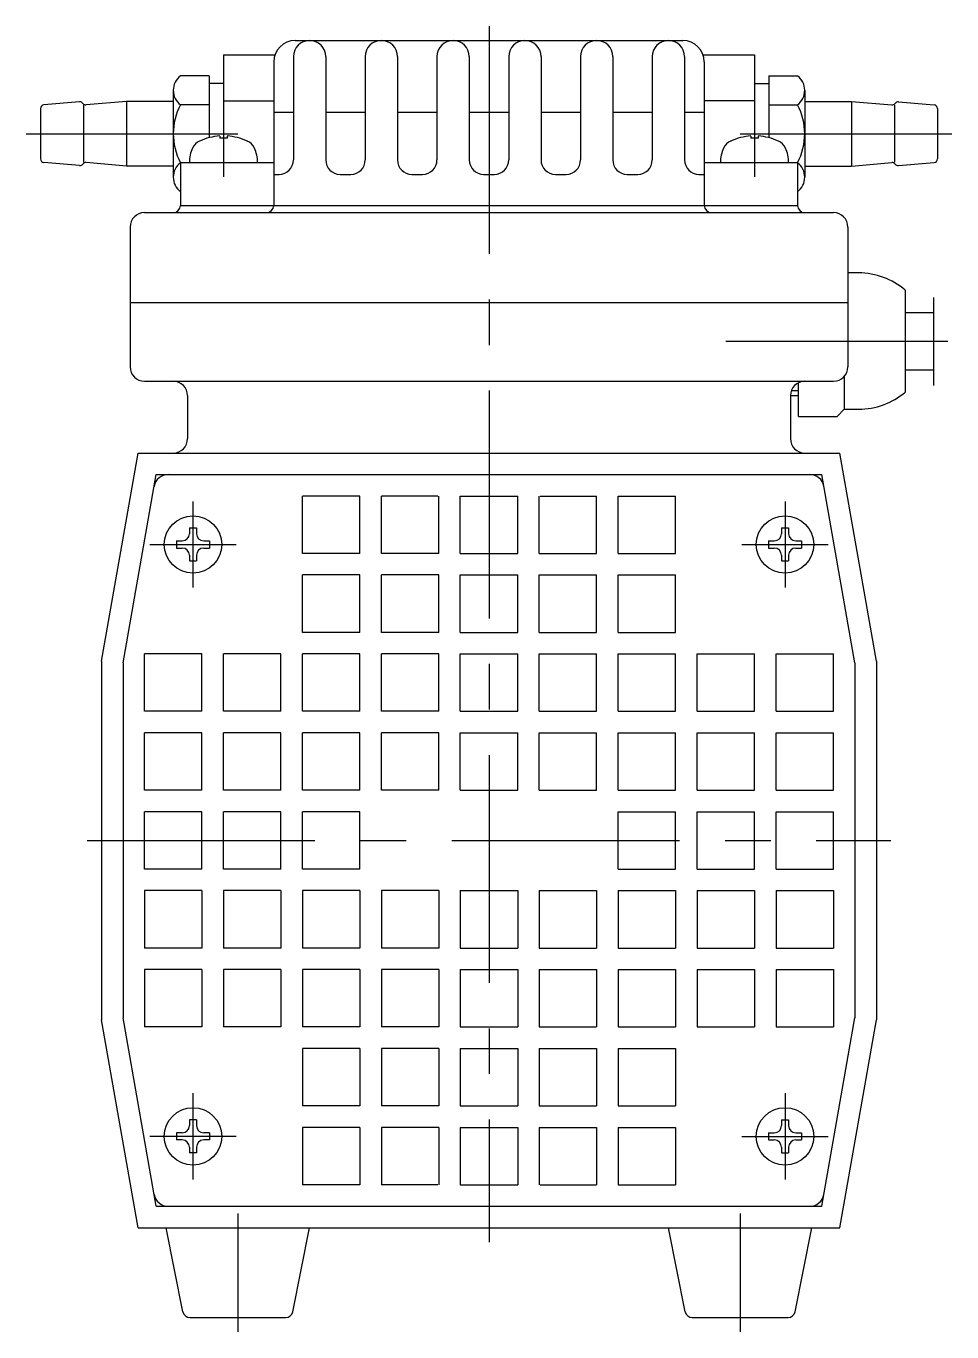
# Model space of a CAD drawing. Extents: x -95 to 515, y -92 to 311.
# Drawn here: x 385.5 to 514.5, y -68.5 to 113.5 of the extents above; entities that cross this region are included whole.
import ezdxf

# ---------------------------------------------------------------- set-up
doc = ezdxf.new("R2010")
doc.units = 0
doc.linetypes.add('CENTER', pattern=[50.8, 31.75, -6.35, 6.35, -6.35])
doc.layers.get('0').update_dxf_attribs({"linetype": 'CONTINUOUS'})
doc.layers.add('CENTER', color=1, linetype='CENTER')

msp = doc.modelspace()

# ---------------------------------------------------------------- linework, layer by layer
at = {"color": 7, "linetype": 'CONTINUOUS'}
for p, q in [((423, 111.5), (477, 111.5)), ((413, 109.5), (413, 97.9)), ((413, 109.5), (420.17, 109.5)), ((422.75, 109.25), (422.75, 94.84)), ((427.25, 109.25), (427.25, 94.84)), ((432.75, 109.25), (432.75, 94.84)), ((437.25, 109.25), (437.25, 94.84)), ((442.75, 109.25), (442.75, 94.84)), ((447.25, 109.25), (447.25, 94.84)), ((452.75, 109.25), (452.75, 94.84)), ((457.25, 109.25), (457.25, 94.84)), ((462.75, 109.25), (462.75, 94.84)), ((467.25, 109.25), (467.25, 94.84)), ((472.75, 109.25), (472.75, 94.84)), ((477.25, 109.25), (477.25, 94.84)), ((479.83, 109.5), (487, 109.5)), ((487, 109.5), (487, 97.9)), ((420, 108.5), (420, 88.5)), ((480, 108.5), (480, 88.5)), ((411, 106.58), (407, 106.58)), ((411, 106.58), (411, 97.95)), ((489, 106.58), (489, 97.95)), ((489, 106.58), (493, 106.58)), ((406, 104.56), (406, 92.44)), ((413, 105.5), (411, 105.5)), ((487, 105.5), (489, 105.5)), ((494, 104.56), (494, 92.44)), ((387.5, 102.02), (387.5, 94.98)), ((392.96, 102.95), (387.96, 102.51)), ((393.5, 102.48), (393.5, 94.55)), ((399.5, 103), (393.88, 102.51)), ((399.5, 103), (399.5, 94)), ((406, 103), (399.5, 103)), ((411, 102.54), (407, 102.54)), ((413, 103.08), (420, 103.08)), ((487, 103.08), (480, 103.08)), ((489, 102.54), (493, 102.54)), ((494, 103), (500.5, 103)), ((500.5, 103), (500.5, 94)), ((500.5, 103), (506.12, 102.51)), ((506.5, 102.48), (506.5, 94.55)), ((507.04, 102.95), (512.04, 102.51)), ((512.5, 102.02), (512.5, 94.98)), ((420, 101.5), (422.75, 101.5)), ((427.25, 101.5), (432.75, 101.5)), ((437.25, 101.5), (442.75, 101.5)), ((447.25, 101.5), (452.75, 101.5)), ((457.25, 101.5), (462.75, 101.5)), ((467.25, 101.5), (472.75, 101.5)), ((477.25, 101.5), (480, 101.5)), ((412.5, 98.18), (412.5, 97.9)), ((413.5, 97.9), (412.5, 97.9)), ((413.5, 98.18), (413.5, 97.9)), ((486.5, 98.18), (486.5, 97.9)), ((487.5, 97.9), (486.5, 97.9)), ((487.5, 98.18), (487.5, 97.9)), ((392.96, 94.05), (387.96, 94.48)), ((399.5, 94), (393.88, 94.49)), ((406, 94), (399.5, 94)), ((407, 94.5), (407, 88.5)), ((407, 94.5), (420, 94.5)), ((420, 92.84), (420.75, 92.84)), ((429.25, 92.84), (430.75, 92.84)), ((439.25, 92.84), (440.75, 92.84)), ((449.25, 92.84), (450.75, 92.84)), ((459.25, 92.84), (460.75, 92.84)), ((469.25, 92.84), (470.75, 92.84)), ((479.25, 92.84), (480, 92.84)), ((480, 94.5), (493, 94.5)), ((493, 94.5), (493, 88.5)), ((494, 94), (500.5, 94)), ((500.5, 94), (506.12, 94.49)), ((507.04, 94.05), (512.04, 94.48)), ((402, 87.5), (498, 87.5)), ((407, 88.5), (493, 88.5)), ((400, 85.5), (400, 66)), ((500, 85.5), (500, 65.99)), ((501.5, 79.1), (500, 79.1)), ((508, 76.7), (508, 62.5)), ((400, 75), (500, 75)), ((508, 73.6), (511.92, 73.6)), ((508, 65.6), (511.92, 65.6)), ((402, 64), (498, 64)), ((493.13, 59.1), (493.13, 63.8)), ((499.5, 64.68), (499.5, 60.1)), ((408, 62), (408, 56)), ((492, 62), (493.13, 62)), ((492, 62), (492, 56)), ((498.5, 59.1), (499.5, 60.1)), ((499.5, 60.1), (501.5, 60.1)), ((493.13, 59.1), (498.5, 59.1)), ((396, 25), (401.11, 54)), ((401.11, 54), (498.89, 54)), ((504, 25), (498.89, 54)), ((399, 24.74), (403.63, 51)), ((403.63, 51), (496.37, 51)), ((501, 24.74), (496.37, 51)), ((432, 48), (424, 48)), ((424, 40), (424, 48)), ((432, 40), (432, 48)), ((435, 40), (435, 48)), ((442.85, 48), (435, 48)), ((443, 40), (443, 48)), ((446, 48), (454, 48)), ((446, 40), (446, 48)), ((454, 40), (454, 48)), ((457, 40), (457, 48)), ((457.15, 48), (465, 48)), ((465, 40), (465, 48)), ((468, 48), (476, 48)), ((468, 40), (468, 48)), ((476, 40), (476, 48)), ((408.25, 43.55), (409.25, 43.55)), ((408.25, 43.55), (408.25, 42.75)), ((409.25, 43.55), (409.25, 42.75)), ((490.75, 43.55), (491.75, 43.55)), ((490.75, 43.55), (490.75, 42.75)), ((491.75, 43.55), (491.75, 42.75)), ((406.45, 41.75), (406.45, 40.75)), ((406.45, 41.75), (407.25, 41.75)), ((406.45, 40.75), (407.25, 40.75)), ((410.25, 41.75), (411.05, 41.75)), ((410.25, 40.75), (411.05, 40.75)), ((411.05, 41.75), (411.05, 40.75)), ((488.95, 41.75), (488.95, 40.75)), ((488.95, 41.75), (489.75, 41.75)), ((488.95, 40.75), (489.75, 40.75)), ((492.75, 41.75), (493.55, 41.75)), ((492.75, 40.75), (493.55, 40.75)), ((493.55, 41.75), (493.55, 40.75)), ((408.25, 39.75), (408.25, 38.95)), ((408.25, 38.95), (409.25, 38.95)), ((409.25, 39.75), (409.25, 38.95)), ((432, 40), (424, 40)), ((443, 40), (435, 40)), ((446, 40), (454, 40)), ((457, 40), (465, 40)), ((468, 40), (476, 40)), ((490.75, 39.75), (490.75, 38.95)), ((490.75, 38.95), (491.75, 38.95)), ((491.75, 39.75), (491.75, 38.95)), ((432, 37), (424, 37)), ((424, 29), (424, 37)), ((432, 29), (432, 37)), ((443, 37), (435, 37)), ((435, 29), (435, 37)), ((443, 29), (443, 37)), ((446, 37), (454, 37)), ((446, 29), (446, 37)), ((454, 29), (454, 37)), ((457, 37), (465, 37)), ((457, 29), (457, 37)), ((465, 29), (465, 37)), ((468, 37), (476, 37)), ((468, 29), (468, 37)), ((476, 29), (476, 37)), ((432, 29), (424, 29)), ((443, 29), (435, 29)), ((446, 29), (454, 29)), ((457, 29), (465, 29)), ((468, 29), (476, 29)), ((410, 26), (402, 26)), ((402, 18), (402, 26)), ((410, 18), (410, 26)), ((421, 26), (413, 26)), ((413, 18), (413, 26)), ((421, 18), (421, 26)), ((432, 26), (424, 26)), ((424, 18), (424, 26)), ((432, 18), (432, 26)), ((443, 26), (435, 26)), ((435, 18), (435, 26)), ((443, 18), (443, 26)), ((446, 26), (454, 26)), ((446, 18), (446, 26)), ((454, 18), (454, 26)), ((457, 26), (465, 26)), ((457, 18), (457, 26)), ((465, 18), (465, 26)), ((468, 26), (476, 26)), ((468, 18), (468, 26)), ((476, 18), (476, 26)), ((479, 18), (479, 26)), ((479, 26), (487, 26)), ((487, 18), (487, 26)), ((490, 26), (498, 26)), ((490, 18), (490, 26)), ((498, 18), (498, 26)), ((396, 25), (396, -25)), ((399, 24.74), (399, -24.74)), ((501, 24.74), (501, -24.74)), ((504, 25), (504, -25)), ((410, 18), (402, 18)), ((421, 18), (413, 18)), ((432, 18), (424, 18)), ((443, 18), (435, 18)), ((446, 18), (454, 18)), ((457, 18), (465, 18)), ((468, 18), (476, 18)), ((479, 18), (487, 18)), ((490, 18), (498, 18)), ((410, 15), (402, 15)), ((402, 7), (402, 15)), ((410, 7), (410, 15)), ((413, 7), (413, 15)), ((421, 15), (413, 15)), ((421, 7), (421, 15)), ((424, 7), (424, 15)), ((432, 15), (424, 15)), ((432, 7), (432, 15)), ((435, 7), (435, 15)), ((443, 15), (435, 15)), ((443, 7), (443, 15)), ((446, 15), (454, 15)), ((446, 7), (446, 15)), ((454, 7), (454, 15)), ((457, 7), (457, 15)), ((457, 15), (465, 15)), ((465, 7), (465, 15)), ((468, 7), (468, 15)), ((468, 15), (476, 15)), ((476, 7), (476, 15)), ((479, 7), (479, 15)), ((479, 15), (487, 15)), ((487, 7), (487, 15)), ((490, 7), (490, 15)), ((490, 15), (498, 15)), ((498, 7), (498, 15)), ((410, 7), (402, 7)), ((421, 7), (413, 7)), ((432, 7), (424, 7)), ((443, 7), (435, 7)), ((446, 7), (454, 7)), ((457, 7), (465, 7)), ((468, 7), (476, 7)), ((479, 7), (487, 7)), ((490, 7), (498, 7)), ((402, -4), (402, 4)), ((410, 4), (402, 4)), ((410, -4), (410, 4)), ((413, -4), (413, 4)), ((421, 4), (413, 4)), ((421, -4), (421, 4)), ((424, -4), (424, 4)), ((432, 4), (424, 4)), ((432, -4), (432, 4)), ((468, -4), (468, 4)), ((468, 4), (476, 4)), ((476, -4), (476, 4)), ((479, -4), (479, 4)), ((479, 4), (487, 4)), ((487, -4), (487, 4)), ((490, -4), (490, 4)), ((490, 4), (498, 4)), ((498, -4), (498, 4)), ((410, -4), (402, -4)), ((421, -4), (413, -4)), ((432, -4), (424, -4)), ((468, -4), (476, -4)), ((479, -4), (487, -4)), ((490, -4), (498, -4)), ((410, -7), (402, -7)), ((402, -7), (402, -15)), ((410, -7), (410, -15)), ((413, -7), (413, -15)), ((421, -7), (413, -7)), ((421, -7), (421, -15)), ((424, -7), (424, -15)), ((432, -7), (424, -7)), ((432, -7), (432, -15)), ((435, -7), (435, -15)), ((443, -7), (435, -7)), ((443, -7), (443, -15)), ((446, -7), (454, -7)), ((446, -7), (446, -15)), ((454, -7), (454, -15)), ((457, -7), (457, -15)), ((457, -7), (465, -7)), ((465, -7), (465, -15)), ((468, -7), (468, -15)), ((468, -7), (476, -7)), ((476, -7), (476, -15)), ((479, -7), (479, -15)), ((479, -7), (487, -7)), ((487, -7), (487, -15)), ((490, -7), (490, -15)), ((490, -7), (498, -7)), ((498, -7), (498, -15)), ((410, -15), (402, -15)), ((421, -15), (413, -15)), ((432, -15), (424, -15)), ((443, -15), (435, -15)), ((446, -15), (454, -15)), ((457, -15), (465, -15)), ((468, -15), (476, -15)), ((479, -15), (487, -15)), ((490, -15), (498, -15)), ((410, -18), (402, -18)), ((402, -18), (402, -26)), ((410, -18), (410, -26)), ((421, -18), (413, -18)), ((413, -18), (413, -26)), ((421, -18), (421, -26)), ((432, -18), (424, -18)), ((424, -18), (424, -26)), ((432, -18), (432, -26)), ((443, -18), (435, -18)), ((435, -18), (435, -26)), ((443, -18), (443, -26)), ((446, -18), (454, -18)), ((446, -18), (446, -26)), ((454, -18), (454, -26)), ((457, -18), (465, -18)), ((457, -18), (457, -26)), ((465, -18), (465, -26)), ((468, -18), (476, -18)), ((468, -18), (468, -26)), ((476, -18), (476, -26)), ((479, -18), (487, -18)), ((479, -18), (479, -26)), ((487, -18), (487, -26)), ((490, -18), (498, -18)), ((490, -18), (490, -26)), ((498, -18), (498, -26)), ((401.11, -54), (396, -25)), ((403.63, -51), (399, -24.74)), ((496.37, -51), (501, -24.74)), ((498.89, -54), (504, -25)), ((410, -26), (402, -26)), ((421, -26), (413, -26)), ((432, -26), (424, -26)), ((443, -26), (435, -26)), ((446, -26), (454, -26)), ((457, -26), (465, -26)), ((468, -26), (476, -26)), ((479, -26), (487, -26)), ((490, -26), (498, -26)), ((424, -29), (424, -37)), ((432, -29), (424, -29)), ((432, -29), (432, -37)), ((443, -29), (435, -29)), ((435, -29), (435, -37)), ((443, -29), (443, -37)), ((446, -29), (454, -29)), ((446, -29), (446, -37)), ((454, -29), (454, -37)), ((457, -29), (465, -29)), ((457, -29), (457, -37)), ((465, -29), (465, -37)), ((468, -29), (476, -29)), ((468, -29), (468, -37)), ((476, -29), (476, -37)), ((432, -37), (424, -37)), ((443, -37), (435, -37)), ((446, -37), (454, -37)), ((457, -37), (465, -37)), ((468, -37), (476, -37)), ((408.25, -38.95), (408.25, -39.75)), ((409.25, -38.95), (408.25, -38.95)), ((409.25, -38.95), (409.25, -39.75)), ((432, -40), (424, -40)), ((424, -40), (424, -48)), ((432, -40), (432, -48)), ((443, -40), (435, -40)), ((435, -40), (435, -48)), ((443, -40), (443, -48)), ((446, -40), (454, -40)), ((446, -40), (446, -48)), ((454, -40), (454, -48)), ((457, -40), (465, -40)), ((457, -40), (457, -48)), ((465, -40), (465, -48)), ((468, -40), (476, -40)), ((468, -40), (468, -48)), ((476, -40), (476, -48)), ((490.75, -38.95), (490.75, -39.75)), ((490.75, -38.95), (491.75, -38.95)), ((491.75, -38.95), (491.75, -39.75)), ((407.25, -40.75), (406.45, -40.75)), ((406.45, -40.75), (406.45, -41.75)), ((407.25, -41.75), (406.45, -41.75)), ((411.05, -40.75), (410.25, -40.75)), ((411.05, -41.75), (410.25, -41.75)), ((411.05, -40.75), (411.05, -41.75)), ((488.95, -40.75), (489.75, -40.75)), ((488.95, -40.75), (488.95, -41.75)), ((488.95, -41.75), (489.75, -41.75)), ((492.75, -40.75), (493.55, -40.75)), ((492.75, -41.75), (493.55, -41.75)), ((493.55, -40.75), (493.55, -41.75)), ((408.25, -42.75), (408.25, -43.55)), ((409.25, -43.55), (408.25, -43.55)), ((409.25, -42.75), (409.25, -43.55)), ((490.75, -42.75), (490.75, -43.55)), ((490.75, -43.55), (491.75, -43.55)), ((491.75, -42.75), (491.75, -43.55)), ((432, -48), (424, -48)), ((442.85, -48), (435, -48)), ((446, -48), (454, -48)), ((457.15, -48), (465, -48)), ((468, -48), (476, -48)), ((403.63, -51), (496.37, -51)), ((401.11, -54), (498.89, -54)), ((407.34, -65.7), (405, -54)), ((422.66, -65.7), (425, -54)), ((477.34, -65.7), (475, -54)), ((492.66, -65.7), (495, -54)), ((408.32, -66.5), (421.68, -66.5)), ((478.32, -66.5), (491.68, -66.5))]:
    msp.add_line(p, q, dxfattribs=at)
at = {"color": 3, "linetype": 'CONTINUOUS'}
for p, q in [((511.92, 75.66), (511.92, 63.43)), ((492.13, 62.7), (493.13, 62.7))]:
    msp.add_line(p, q, dxfattribs=at)
at = {"color": 7, "linetype": 'CONTINUOUS'}
for centre in [(408.75, 41.25), (491.25, 41.25), (408.75, -41.25), (491.25, -41.25)]:
    msp.add_circle(centre, 4, dxfattribs=at)
for centre, radius, start, end in [((423, 108.5), 3, 90, 180), ((425, 109.25), 2.25, 0, 180), ((435, 109.25), 2.25, 0, 180), ((445, 109.25), 2.25, 0, 180), ((455, 109.25), 2.25, 0, 180), ((465, 109.25), 2.25, 0, 180), ((475, 109.25), 2.25, 0, 180), ((477, 108.5), 3, 0, 90), ((408.54, 104.56), 2.54, 127.3411, 232.6589), ((491.46, 104.56), 2.54, 307.3411, 52.6589), ((388, 102.02), 0.5, 95.0001, 180), ((393, 102.45), 0.5, 33.494, 95.0001), ((393.83, 103.01), 0.5, 213.4939, 274.9999), ((414.67, 98.5), 8.67, 152.2042, 207.796), ((485.33, 98.5), 8.67, 332.2037, 27.7958), ((506.17, 103.01), 0.5, 265.0001, 326.5061), ((507, 102.45), 0.5, 84.9999, 146.506), ((512, 102.02), 0.5, 0, 84.9999), ((413, 94.5), 4.75, 155.1267, 180), ((410.51, 95.66), 2, 114.5709, 155.1267), ((413, 90.2), 8, 93.5833, 114.5709), ((413, 90.2), 8, 65.4292, 86.4167), ((415.49, 95.66), 2, 24.8733, 65.4292), ((413, 94.5), 4.75, 0, 24.8733), ((487, 94.5), 4.75, 155.1267, 180), ((484.51, 95.66), 2, 114.5709, 155.1267), ((487, 90.2), 8, 93.5833, 114.5709), ((487, 90.2), 8, 65.4292, 86.4167), ((489.49, 95.66), 2, 24.8733, 65.4292), ((487, 94.5), 4.75, 0, 24.8733), ((388, 94.98), 0.5, 180, 264.9999), ((420.75, 94.84), 2, 270, 0), ((429.25, 94.84), 2, 180, 270), ((430.75, 94.84), 2, 270, 0), ((439.25, 94.84), 2, 180, 270), ((440.75, 94.84), 2, 270, 0), ((449.25, 94.84), 2, 180, 270), ((450.75, 94.84), 2, 270, 0), ((459.25, 94.84), 2, 180, 270), ((460.75, 94.84), 2, 270, 0), ((469.25, 94.84), 2, 180, 270), ((470.75, 94.84), 2, 270, 0), ((479.25, 94.84), 2, 180, 270), ((512, 94.98), 0.5, 275.0001, 0), ((393, 94.55), 0.5, 264.9999, 326.5061), ((393.83, 93.99), 0.5, 85.0001, 146.506), ((408.54, 92.44), 2.54, 127.3411, 232.6589), ((491.46, 92.44), 2.54, 307.3411, 52.6589), ((506.17, 93.99), 0.5, 33.494, 94.9999), ((507, 94.55), 0.5, 213.4939, 275.0001), ((402, 85.5), 2, 90, 180), ((406, 88.5), 1, 270, 0), ((419, 88.5), 1, 270, 0), ((481, 88.5), 1, 180, 270), ((494, 88.5), 1, 180, 270), ((498, 85.5), 2, 0, 90), ((501.5, 69.1), 10, 49.4584, 90), ((402, 66), 2, 180, 270), ((498, 66), 2, 270, 0), ((406, 62), 2, 0, 90), ((494, 62), 2, 90, 180), ((501.5, 70.1), 10, 270, 310.5416), ((406, 56), 2, 270, 0), ((494, 56), 2, 180, 270), ((405.31, 49), 2, 90, 170), ((494.69, 49), 2, 10.0001, 90), ((407.25, 42.75), 1, 270, 0), ((410.25, 42.75), 1, 180, 270), ((489.75, 42.75), 1, 270, 0), ((492.75, 42.75), 1, 180, 270), ((407.25, 39.75), 1, 0, 90), ((410.25, 39.75), 1, 90, 180), ((489.75, 39.75), 1, 0, 90), ((492.75, 39.75), 1, 90, 180), ((407.25, -39.75), 1, 270, 0), ((410.25, -39.75), 1, 180, 270), ((489.75, -39.75), 1, 270, 0), ((492.75, -39.75), 1, 180, 270), ((407.25, -42.75), 1, 0, 90), ((410.25, -42.75), 1, 90, 180), ((489.75, -42.75), 1, 0, 90), ((492.75, -42.75), 1, 90, 180), ((405.31, -49), 2, 190, 270), ((494.69, -49), 2, 270, 350), ((408.32, -65.5), 1, 191.3099, 270), ((421.68, -65.5), 1, 270, 348.6901), ((478.32, -65.5), 1, 191.3099, 270), ((491.68, -65.5), 1, 270, 348.6901)]:
    msp.add_arc(centre, radius, start, end, dxfattribs=at)
at = {"layer": 'CENTER', "color": 1, "linetype": 'CENTER'}
for p, q in [((450, 113.5), (450, -56)), ((413, 100.18), (413, 92.5)), ((487, 100.18), (487, 92.5)), ((385.5, 98.5), (415, 98.5)), ((485, 98.5), (514.5, 98.5)), ((483, 69.6), (513.92, 69.6)), ((408.75, 47.25), (408.75, 35.25)), ((491.25, 47.25), (491.25, 35.25)), ((402.75, 41.25), (414.75, 41.25)), ((485.25, 41.25), (497.25, 41.25)), ((394, 0), (506, 0)), ((408.75, -35.25), (408.75, -47.25)), ((491.25, -35.25), (491.25, -47.25)), ((414.75, -41.25), (402.75, -41.25)), ((485.25, -41.25), (497.25, -41.25)), ((415, -52), (415, -68.5)), ((485, -52), (485, -68.5))]:
    msp.add_line(p, q, dxfattribs=at)

doc.saveas('drawing.dxf')
